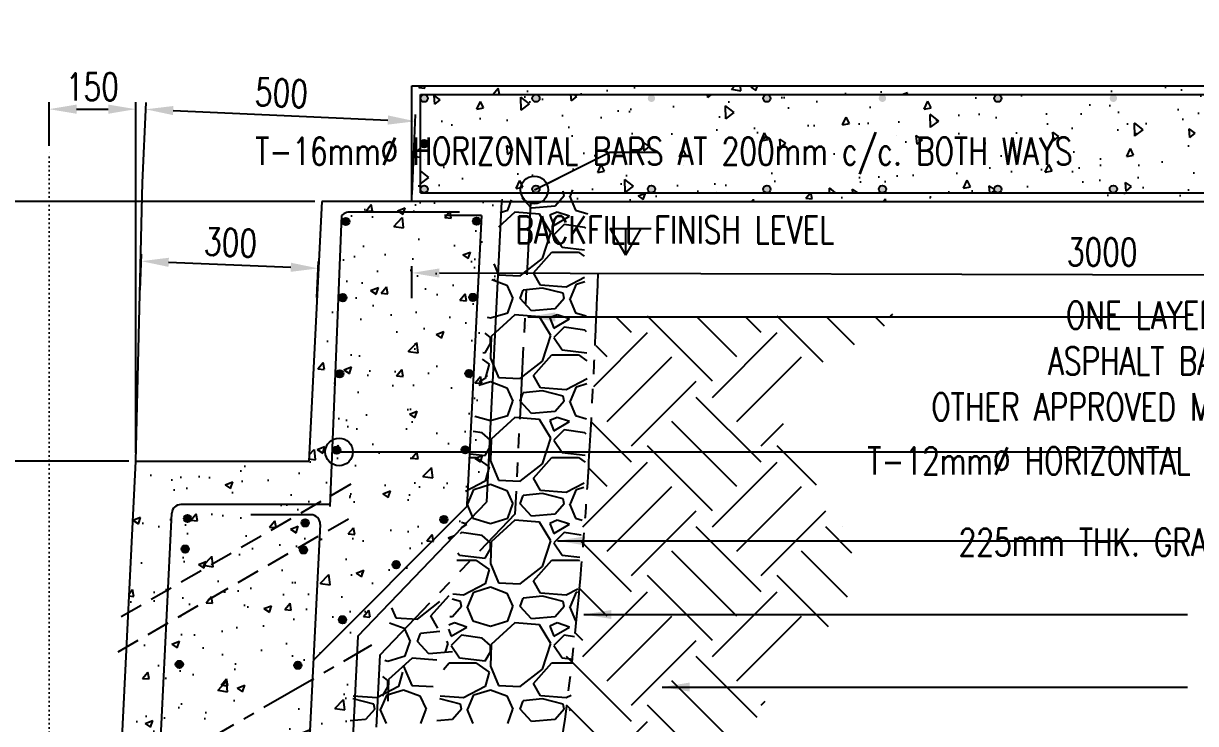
# Model space of a CAD drawing. Header units: millimetres. Extents: x -605628 to 223188, y -4937 to 493520.
# Drawn here: x -540946 to -538916, y 415029 to 416241 of the extents above; entities that cross this region are included whole.
import ezdxf

# ---------------------------------------------------------------- set-up
doc = ezdxf.new("R2010")
doc.units = ezdxf.units.MM
doc.header["$LTSCALE"] = 100
doc.header["$MEASUREMENT"] = 0
doc.header["$PDMODE"] = 3
doc.header["$PDSIZE"] = -0.5
for name, pattern in [('CENTER', [2, 1.25, -0.25, 0.25, -0.25]), ('DASHED', [0.75, 0.5, -0.25]), ('DOT', [0.25, 0, -0.25]), ('HIDDEN', [0.375, 0.25, -0.125]), ('PHANTOM', [2.5, 1.25, -0.25, 0.25, -0.25, 0.25, -0.25])]:
    doc.linetypes.add(name, pattern=pattern)
doc.layers.get('Defpoints').update_dxf_attribs({"color": 1})
for name, color, linetype in [('Grid-line', 8, 'CENTER'), ('S-Dim', 1, 'Continuous'), ('S-Hatch', 8, 'Continuous'), ('S-Text', 2, 'Continuous'), ('ST-FOOTING', 4, 'HIDDEN'), ('ST-HATCH', 8, 'Continuous'), ('STL-OBJT', 4, 'Continuous'), ('VENT-PIPE', 8, 'Continuous')]:
    doc.layers.add(name, color=color, linetype=linetype)
doc.styles.add('SKEL 1_20xp', font='romans.shx', dxfattribs={"width": 0.75, "height": 47.6})
doc.dimstyles.new('SKEL 1_20xp', dxfattribs={"dimtxt": 47.6, "dimasz": 47.6, "dimexe": 12, "dimexo": 12, "dimgap": 15, "dimtad": 1, "dimdec": 0, "dimtxsty": 'SKEL 1_20xp', "dimcen": 4, "dimdle": 1, "dimclrd": 1, "dimclre": 1, "dimclrt": 2, "dimadec": 0, "dimazin": 0, "dimtfac": 1, "dimtdec": 0, "dimtix": 1, "dimtmove": 0, "dimatfit": 3, "dimfxl": 1.25, "dimarcsym": 0})
pattern_1 = [(50, (-126400.82, -8102.04), (136.279435, -11.922906), [14.25, -156.75]), (355, (-126400.82, -8102.04), (-26.362753, 142.916505), [11.4, -125.4]), (100.451444, (-126389.46, -8103.03), (109.91668, 130.993598), [12.110636, -133.217]), (46.1842, (-126400.82, -8064.04), (202.775853, -31.448663), [21.375, -235.125]), (96.635635, (-126383.92, -8066.66), (177.58577, 185.082534), [18.165965, -199.825614]), (351.184164, (-126400.82, -8064.04), (177.58577, 185.082534), [17.1, -188.1]), (21, (-126381.82, -8073.54), (113.41234, -76.49759), [14.25, -156.75]), (326, (-126381.82, -8073.54), (46.229913, 137.77851), [11.4, -125.4]), (71.451445, (-126372.37, -8079.91), (159.642252, 61.28092), [12.110636, -133.217]), (37.5, (-126400.82, -8102.037), (2.3103725, 63.2498322), [0, -123.88, 0, -127.3, 0, -125.875]), (7.5, (-126400.82, -8102.04), (49.983212, 74.938225), [0, -72.58, 0, -121.03, 0, -47.975]), (327.5, (-126443.19, -8102.037), (101.426263, -4.2854256), [0, -47.5, 0, -148.2, 0, -196.65]), (317.5, (-126462.19, -8102.04), (110.805372, 19.019947), [0, -61.75, 0, -98.42, 0, -139.65])]

# ---------------------------------------------------------------- blocks, each defined once
blk = doc.blocks.new('*D117')
at = {"layer": 'Defpoints', "color": 0, "transparency": 16777216}
for p in [(-540267.5, 416071.6), (-540740.4, 415953.5), (-540273.6, 415932.8)]:
    blk.add_point(p, dxfattribs=at)
at = {"layer": 'S-Dim', "color": 1, "lineweight": -2, "transparency": 16777216}
for p, q in [((-540739.9, 415965.5), (-540733.8, 416104.3)), ((-540686.7, 416090.2), (-540315.1, 416073.7)), ((-540273.1, 415944.8), (-540267, 416083.6))]:
    blk.add_line(p, q, dxfattribs=at)
at = {"layer": 'S-Dim', "color": 1, "transparency": 16777216}
for points in [[(-540686.4, 416098.1), (-540687.1, 416082.3), (-540734.3, 416092.3)], [(-540314.7, 416081.7), (-540315.4, 416065.8), (-540267.5, 416071.6)]]:
    blk.add_solid(points, dxfattribs=at)
at = {"layer": 'S-Dim', "color": 5, "transparency": 16777216, "insert": (-540499.2, 416120.7), "char_height": 47.6, "attachment_point": 5, "rotation": 357.4671, "style": 'SKEL 1_20xp'}
blk.add_mtext('500', dxfattribs=at)
blk = doc.blocks.new('*D118')
at = {"layer": 'Defpoints', "color": 0, "transparency": 16777216}
for p in [(-537882.4, 415803.9), (-540273.6, 415753.6), (-537882.5, 415748.4)]:
    blk.add_point(p, dxfattribs=at)
at = {"layer": 'S-Dim', "color": 1, "lineweight": -2, "transparency": 16777216}
for p, q in [((-540273.6, 415765.6), (-540273.5, 415821)), ((-540225.9, 415808.9), (-537930, 415804)), ((-537882.5, 415760.4), (-537882.4, 415815.9))]:
    blk.add_line(p, q, dxfattribs=at)
at = {"layer": 'S-Dim', "color": 1, "transparency": 16777216}
for points in [[(-540225.9, 415816.8), (-540225.9, 415801), (-540273.5, 415809)], [(-537930, 415811.9), (-537930, 415796), (-537882.4, 415803.9)]]:
    blk.add_solid(points, dxfattribs=at)
at = {"layer": 'S-Dim', "color": 5, "transparency": 16777216, "insert": (-539077.9, 415845.2), "char_height": 47.6, "attachment_point": 5, "rotation": 359.8767, "style": 'SKEL 1_20xp'}
blk.add_mtext('3000', dxfattribs=at)
blk = doc.blocks.new('*D119')
at = {"layer": 'Defpoints', "color": 0, "transparency": 16777216}
for p in [(-540429.3, 415932.8), (-542291, 415482.8), (-541701.8, 415482.8)]:
    blk.add_point(p, dxfattribs=at)
at = {"layer": 'S-Dim', "color": 1, "lineweight": -2, "transparency": 16777216}
for p, q in [((-540441.3, 415932.8), (-542303, 415932.8)), ((-542291, 415885.2), (-542291, 415530.4)), ((-541713.8, 415482.8), (-542303, 415482.8))]:
    blk.add_line(p, q, dxfattribs=at)
at = {"layer": 'S-Dim', "color": 1, "transparency": 16777216}
for points in [[(-542299, 415885.2), (-542283.1, 415885.2), (-542291, 415932.8)], [(-542299, 415530.4), (-542283.1, 415530.4), (-542291, 415482.8)]]:
    blk.add_solid(points, dxfattribs=at)
at = {"layer": 'S-Dim', "color": 5, "transparency": 16777216, "insert": (-542329.8, 415707.8), "char_height": 47.6, "attachment_point": 5, "rotation": 90, "style": 'SKEL 1_20xp'}
blk.add_mtext('450', dxfattribs=at)
blk = doc.blocks.new('*D126')
at = {"layer": 'Defpoints', "color": 0, "transparency": 16777216}
for p in [(-540751.8, 416092.6), (-540901.8, 416017), (-540751.8, 415485.3)]:
    blk.add_point(p, dxfattribs=at)
at = {"layer": 'S-Dim', "color": 1, "lineweight": -2, "transparency": 16777216}
for p, q in [((-540901.8, 416029), (-540901.8, 416104.6)), ((-540854.2, 416092.6), (-540799.4, 416092.6)), ((-540751.8, 415497.3), (-540751.8, 416104.6))]:
    blk.add_line(p, q, dxfattribs=at)
at = {"layer": 'S-Dim', "color": 1, "transparency": 16777216}
for points in [[(-540854.2, 416100.5), (-540854.2, 416084.6), (-540901.8, 416092.6)], [(-540799.4, 416100.5), (-540799.4, 416084.6), (-540751.8, 416092.6)]]:
    blk.add_solid(points, dxfattribs=at)
at = {"layer": 'S-Dim', "color": 5, "transparency": 16777216, "insert": (-540826.8, 416131.4), "char_height": 47.6, "attachment_point": 5, "style": 'SKEL 1_20xp'}
blk.add_mtext('150', dxfattribs=at)
blk = doc.blocks.new('*D125')
at = {"layer": 'Defpoints', "color": 0, "transparency": 16777216}
for p in [(-540435.7, 415816.9), (-540744.8, 415766.9), (-540438.2, 415754.4)]:
    blk.add_point(p, dxfattribs=at)
at = {"layer": 'S-Dim', "color": 1, "lineweight": -2, "transparency": 16777216}
for p, q in [((-540744.3, 415778.9), (-540741.7, 415841.3)), ((-540694.7, 415827.4), (-540483.3, 415818.8)), ((-540437.8, 415766.4), (-540435.2, 415828.9))]:
    blk.add_line(p, q, dxfattribs=at)
at = {"layer": 'S-Dim', "color": 1, "transparency": 16777216}
for points in [[(-540694.3, 415835.3), (-540695, 415819.5), (-540742.2, 415829.4)], [(-540482.9, 415826.7), (-540483.6, 415810.9), (-540435.7, 415816.9)]]:
    blk.add_solid(points, dxfattribs=at)
at = {"layer": 'S-Dim', "color": 5, "transparency": 16777216, "insert": (-540587.4, 415861.9), "char_height": 47.6, "attachment_point": 5, "rotation": 357.6705, "style": 'SKEL 1_20xp'}
blk.add_mtext('300', dxfattribs=at)

msp = doc.modelspace()

# ---------------------------------------------------------------- hatches: boundary and pattern name
at = {"linetype": 'ByBlock'}
h = msp.add_hatch(dxfattribs=at)
h.set_pattern_fill('AR-CONC', color=8, scale=18)
h.set_pattern_definition([(50, (-200203.11, 2868.47), (129.106833, -11.295384), [13.5, -148.5]), (355, (-200203.11, 2868.47), (-24.97524, 135.394584), [10.8, -118.8]), (100.451444, (-200192.35, 2867.53), (104.131592, 124.099198), [11.473235, -126.20558]), (46.1842, (-200203.11, 2904.47), (192.10344, -29.79347), [20.25, -222.75]), (96.635635, (-200187.1, 2901.99), (168.23915, 175.34135), [17.20986, -189.30848]), (351.184164, (-200203.11, 2904.47), (168.23915, 175.34135), [16.2, -178.2]), (21, (-200185.11, 2895.47), (107.44327, -72.4714), [13.5, -148.5]), (326, (-200185.11, 2895.47), (43.79676, 130.527008), [10.8, -118.8]), (71.451445, (-200176.16, 2889.43), (151.240028, 58.055608), [11.473234, -126.20558]), (37.5, (-200203.11, 2868.47), (2.188774, 59.9208937), [0, -117.36, 0, -120.6, 0, -119.25]), (7.5, (-200203.11, 2868.47), (47.352517, 70.994108), [0, -68.76, 0, -114.66, 0, -45.45]), (327.5, (-200243.25, 2868.47), (96.0880385, -4.059877), [0, -45, 0, -140.4, 0, -186.3]), (317.5, (-200261.25, 2868.47), (104.97351, 18.018897), [0, -58.5, 0, -93.24, 0, -132.3])])
h.paths.add_polyline_path([(-537882.5, 416132.8), (-540273.6, 416132.8), (-540273.6, 415932.8), (-540118, 415932.8), (-537882.5, 415932.8)])
h.paths.add_polyline_path([(-540258.6, 416117.8), (-540258.6, 415947.8), (-537897.5, 415947.8), (-537897.5, 416117.8)], flags=16)
h.paths.add_polyline_path([(-539849.1, 415968.2), (-538201.8, 415968.2), (-538201.8, 416064.5), (-539849.1, 416064.5)], flags=8)
h = msp.add_hatch()
h.set_pattern_fill('AR-CONC', color=8, scale=20, angle=45)
h.set_pattern_definition([(95, (0, -16.23), (110.3104, 92.561416), [15, -165]), (40, (0, -16.23), (-125.998433, 86.75363), [12, -132]), (145.451444, (9.19, -8.52), (-15.688033, 179.315044), [12.748038, -140.228422]), (91.1842, (-28.28, 12.05), (174.338678, 127.522755), [22.5, -247.5]), (141.635635, (-13.76, 22.68), (-5.580014, 269.942334), [19.12207, -210.34275]), (36.184164, (-28.28, 12.05), (-5.580014, 269.94233), [18, -198]), (66, (-7.07, 19.12), (141.354314, 27.476495), [15, -165]), (11, (-7.07, 19.12), (-68.14172, 136.961687), [12, -132]), (116.451445, (4.71, 21.41), (73.212595, 164.43818), [12.748038, -140.228422]), (82.5, (0, -16.23), (-45.358637, 48.7979635), [0, -130.4, 0, -134, 0, -132.5]), (52.5, (0, -16.23), (-18.5745884, 92.98189), [0, -76.4, 0, -127.4, 0, -50.5]), (12.5, (-31.537, -47.77), (78.6836335, 72.3041524), [0, -50, 0, -156, 0, -207]), (2.5, (-45.68, -61.91), (68.317997, 96.631961), [0, -65, 0, -103.6, 0, -147])])
h.paths.add_polyline_path([(-540058.6, 416117.8, -0.414214), (-540052.2, 416111.4, -1), (-540065, 416111.4, -0.414214), (-540058.6, 416117.8), (-540252.2, 416117.8, -0.414214), (-540245.8, 416111.4, -1), (-540258.6, 416111.4), (-540258.6, 416032.8, -1), (-540245.8, 416032.8, -1), (-540258.6, 416032.8), (-540258.6, 415954.2, -1), (-540245.8, 415954.2, -0.414214), (-540252.2, 415947.8), (-540058.6, 415947.8, -0.414214), (-540065, 415954.2, -1), (-540052.2, 415954.2, -0.414214), (-540058.6, 415947.8), (-539858.6, 415947.8, -0.414214), (-539865, 415954.2, -1), (-539852.2, 415954.2, -0.414214), (-539858.6, 415947.8), (-539658.6, 415947.8, -0.414214), (-539665, 415954.2, -1), (-539652.2, 415954.2, -0.414214), (-539658.6, 415947.8), (-539458.6, 415947.8, -0.414214), (-539465, 415954.2, -1), (-539452.2, 415954.2, -0.414214), (-539458.6, 415947.8), (-539258.6, 415947.8, -0.414214), (-539265, 415954.2, -1), (-539252.2, 415954.2, -0.414214), (-539258.6, 415947.8), (-539058.6, 415947.8, -0.414214), (-539065, 415954.2, -1), (-539052.2, 415954.2, -0.414214), (-539058.6, 415947.8), (-538858.6, 415947.8, -0.414214), (-538865, 415954.2, -1), (-538852.2, 415954.2, -0.414214), (-538858.6, 415947.8), (-538658.6, 415947.8, -0.414214), (-538665, 415954.2, -1), (-538652.2, 415954.2, -0.414214), (-538658.6, 415947.8), (-538458.6, 415947.8, -0.414214), (-538465, 415954.2, -1), (-538452.2, 415954.2, -0.414214), (-538458.6, 415947.8), (-538258.6, 415947.8, -0.414214), (-538265, 415954.2, -1), (-538252.2, 415954.2, -0.414214), (-538258.6, 415947.8), (-538058.6, 415947.8, -0.414214), (-538065, 415954.2, -1), (-538052.2, 415954.2, -0.414214), (-538058.6, 415947.8), (-537903.9, 415947.8, -0.414214), (-537910.3, 415954.2, -1), (-537897.5, 415954.2), (-537897.5, 416032.8, -1), (-537910.3, 416032.8, -1), (-537897.5, 416032.8), (-537897.5, 416111.4, -1), (-537910.3, 416111.4, -0.414214), (-537903.9, 416117.8), (-538458.6, 416117.8, -0.414214), (-538452.2, 416111.4, -1), (-538465, 416111.4, -0.414214), (-538458.6, 416117.8), (-538858.6, 416117.8, -0.414214), (-538852.2, 416111.4, -1), (-538865, 416111.4, -0.414214), (-538858.6, 416117.8), (-539258.6, 416117.8, -0.414214), (-539252.2, 416111.4, -1), (-539265, 416111.4, -0.414214), (-539258.6, 416117.8), (-539658.6, 416117.8, -0.414214), (-539652.2, 416111.4, -1), (-539665, 416111.4, -0.414214), (-539658.6, 416117.8)])
h.paths.add_polyline_path([(-539849.1, 415968.2), (-538201.8, 415968.2), (-538201.8, 416064.5), (-539849.1, 416064.5)], flags=24)
h = msp.add_hatch(color=8, dxfattribs=at)
h.dxf.hatch_style = 1
h.paths.add_polyline_path([(-540245.8, 416111.4, 1), (-540258.6, 416111.4, 1)])
h.paths.add_polyline_path([(-540245.8, 415954.2, 1), (-540258.6, 415954.2, 1)])
h = msp.add_hatch(color=8, dxfattribs=at)
h.dxf.hatch_style = 1
h.paths.add_polyline_path([(-540052.2, 416111.4, 1), (-540065, 416111.4, 1)])
h.paths.add_polyline_path([(-540052.2, 415954.2, 1), (-540065, 415954.2, 1)])
h = msp.add_hatch(color=8, dxfattribs=at)
h.dxf.hatch_style = 1
h.paths.add_polyline_path([(-539852.2, 416111.4, 1), (-539865, 416111.4, 1)])
h.paths.add_polyline_path([(-539852.2, 415954.2, 1), (-539865, 415954.2, 1)])
h = msp.add_hatch(color=8, dxfattribs=at)
h.dxf.hatch_style = 1
h.paths.add_polyline_path([(-539652.2, 416111.4, 1), (-539665, 416111.4, 1)])
h.paths.add_polyline_path([(-539652.2, 415954.2, 1), (-539665, 415954.2, 1)])
h = msp.add_hatch(color=8, dxfattribs=at)
h.dxf.hatch_style = 1
h.paths.add_polyline_path([(-539652.2, 416111.4, 1), (-539665, 416111.4, 1)])
h.paths.add_polyline_path([(-539652.2, 415954.2, 1), (-539665, 415954.2, 1)])
h = msp.add_hatch(color=8, dxfattribs=at)
h.dxf.hatch_style = 1
h.paths.add_polyline_path([(-539452.2, 416111.4, 1), (-539465, 416111.4, 1)])
h.paths.add_polyline_path([(-539452.2, 415954.2, 1), (-539465, 415954.2, 1)])
h = msp.add_hatch(color=8, dxfattribs=at)
h.dxf.hatch_style = 1
h.paths.add_polyline_path([(-539252.2, 416111.4, 1), (-539265, 416111.4, 1)])
h.paths.add_polyline_path([(-539252.2, 415954.2, 1), (-539265, 415954.2, 1)])
h = msp.add_hatch(color=8, dxfattribs=at)
h.dxf.hatch_style = 1
h.paths.add_polyline_path([(-539252.2, 416111.4, 1), (-539265, 416111.4, 1)])
h.paths.add_polyline_path([(-539252.2, 415954.2, 1), (-539265, 415954.2, 1)])
h = msp.add_hatch(color=8, dxfattribs=at)
h.dxf.hatch_style = 1
h.paths.add_polyline_path([(-539052.2, 416111.4, 1), (-539065, 416111.4, 1)])
h.paths.add_polyline_path([(-539052.2, 415954.2, 1), (-539065, 415954.2, 1)])
h = msp.add_hatch(color=8, dxfattribs=at)
h.dxf.hatch_style = 1
h.paths.add_polyline_path([(-540245.8, 416032.8, 1), (-540258.6, 416032.8, 1)])
h = msp.add_hatch()
h.set_pattern_fill('AR-CONC', color=8, scale=19)
h.set_pattern_definition(pattern_1)
h.paths.add_polyline_path([(-540167.8, 415898.7, -1.025296), (-540155, 415898.4), (-540153.1, 415908.3), (-540178.3, 415404.4), (-540444.1, 415138.6), (-540444.3, 415135.2), (-540367, 415179.8), (-540144, 415412.3), (-540118, 415932.8), (-540429.3, 415932.8), (-540451.8, 415482.8), (-540751.9, 415482.8), (-540780.4, 414912.2), (-540711.7, 414951.9), (-540689.5, 415392.1, -0.409103), (-540673.5, 415407.8), (-540415.1, 415407.8), (-540395.2, 415908.5, -0.227758), (-540376.7, 415914.2), (-540383.3, 415914.2, 0.150586), (-540395.2, 415908.5), (-540394.3, 415898.5, -0.980338), (-540381.5, 415898.2, -1.020056), (-540394.3, 415898.5), (-540399.5, 415766.5, -0.978997), (-540386.7, 415766.2, -1.020056), (-540399.5, 415766.5), (-540404.8, 415634.5, -0.978509), (-540392, 415634.2, -1.020056), (-540404.8, 415634.4), (-540410, 415502.5, -0.977461), (-540397.2, 415502.2, -1.020056), (-540410, 415502.4), (-540415.3, 415404.4), (-540415.1, 415407.8), (-540673.5, 415407.8, 0.409103), (-540689.5, 415392.1), (-540710.2, 414981.6), (-540444.3, 415135.2), (-540444.1, 415138.6), (-540178.3, 415404.4), (-540174.8, 415502.5, -0.975328), (-540187.6, 415502.8, -1.025296), (-540174.8, 415502.5), (-540168.2, 415634.4, -0.973704), (-540181, 415634.8, -1.025296), (-540168.2, 415634.5), (-540161.6, 415766.4, -0.972922), (-540174.4, 415766.7, -1.025296), (-540161.6, 415766.4), (-540155, 415898.3, -0.970691)])
h.paths.add_polyline_path([(-540211.6, 415381.9, -1), (-540224.4, 415381.9, -1)], flags=16)
h.paths.add_polyline_path([(-540451.9, 415376.1, -1), (-540464.7, 415376.1, -1)], flags=16)
h.paths.add_polyline_path([(-540454.7, 415329.3, -1), (-540467.5, 415329.3, -1)], flags=16)
h.paths.add_polyline_path([(-540294.3, 415303.9, -1), (-540307.1, 415303.9, -1)], flags=16)
h.paths.add_polyline_path([(-540655.7, 415383.7, -1), (-540668.5, 415383.7, -1)], flags=16)
h.paths.add_polyline_path([(-540659.7, 415330.9, -1), (-540672.5, 415330.9, -1)], flags=16)
h.paths.add_polyline_path([(-540387.1, 415208.5, -1), (-540399.9, 415208.5, -1)], flags=16)
h.paths.add_polyline_path([(-540464.7, 415129.6, -1), (-540477.5, 415129.6, -1)], flags=16)
h.paths.add_polyline_path([(-540669.8, 415131.2, -1), (-540682.6, 415131.2, -1)], flags=16)
h = msp.add_hatch()
h.set_pattern_fill('AR-CONC', color=8, scale=19)
h.set_pattern_definition(pattern_1)
h.paths.add_polyline_path([(-540447.3, 415075.7), (-540686.1, 414937.8, -0.407462), (-540679.9, 414931.4, -1.287755), (-540691.9, 414934.5), (-540713.2, 414922.2), (-540741.4, 414362.6), (-540603.9, 414362.6), (-540603.9, 414438.2), (-540479.1, 414438.2)])
h.paths.add_polyline_path([(-540702.7, 414731.7, -1), (-540689.9, 414731.7, -1)], flags=16)
h.paths.add_polyline_path([(-540484.7, 414730.1, -1), (-540497.5, 414730.1, -1)], flags=16)
h.paths.add_polyline_path([(-540700, 414531.9, -1), (-540712.8, 414531.9, -1)], flags=16)
h.paths.add_polyline_path([(-540494.7, 414530.3, -1), (-540507.5, 414530.3, -1)], flags=16)
h.paths.add_polyline_path([(-540487.5, 414929.8, -1), (-540474.7, 414929.8, -1)], flags=16)
h.paths.add_polyline_path([(-540369.9, 415120.3), (-540447.3, 415075.7), (-540479.1, 414438.2), (-540404, 414438.2)])
at = {"layer": 'S-Text'}
h = msp.add_hatch(dxfattribs=at)
h.set_pattern_fill('ANSI32', color=5, scale=635, angle=45, style=0)
h.set_pattern_definition([(90, (-207991.4, -37694.36), (-238.125, 4e-14), []), (90, (-207912.03, -37614.98), (-238.125, 4e-14), [])])
h.paths.add_polyline_path([(-539930.1, 415886.2), (-539903.2, 415886.2), (-539903.2, 415839.6)])
at = {"layer": 'STL-OBJT'}
h = msp.add_hatch(color=3, dxfattribs=at)
h.dxf.hatch_style = 1
h.paths.add_polyline_path([(-540381.5, 415897.6, -1), (-540394.3, 415898.8, -1)])
h = msp.add_hatch(color=3, dxfattribs=at)
h.dxf.hatch_style = 1
h.paths.add_polyline_path([(-540167.8, 415898.7, 1), (-540155, 415898.7, 1)])
h = msp.add_hatch(color=3, dxfattribs=at)
h.dxf.hatch_style = 1
h.paths.add_polyline_path([(-540386.8, 415765.6, -1), (-540399.5, 415766.8, -1)])
h = msp.add_hatch(color=3, dxfattribs=at)
h.dxf.hatch_style = 1
h.paths.add_polyline_path([(-540174.4, 415766.7, 1), (-540161.6, 415766.7, 1)])
h = msp.add_hatch(color=3, dxfattribs=at)
h.dxf.hatch_style = 1
h.paths.add_polyline_path([(-540392, 415633.6, -1), (-540404.8, 415634.8, -1)])
h = msp.add_hatch(color=3, dxfattribs=at)
h.dxf.hatch_style = 1
h.paths.add_polyline_path([(-540181, 415634.8, 1), (-540168.2, 415634.8, 1)])
h = msp.add_hatch(color=3, dxfattribs=at)
h.dxf.hatch_style = 1
h.paths.add_polyline_path([(-540397.3, 415501.6, -1), (-540410, 415502.7, -1)])
h = msp.add_hatch(color=3, dxfattribs=at)
h.dxf.hatch_style = 1
h.paths.add_polyline_path([(-540187.6, 415502.8, 1), (-540174.8, 415502.8, 1)])
h = msp.add_hatch(color=3, dxfattribs=at)
h.dxf.hatch_style = 1
h.paths.add_polyline_path([(-540668.5, 415383.5, 1), (-540655.7, 415383.9, 1)])
h = msp.add_hatch(color=3, dxfattribs=at)
h.dxf.hatch_style = 1
h.paths.add_polyline_path([(-540464.7, 415376.1, 1), (-540451.9, 415376.1, 1)])
h = msp.add_hatch(color=3, dxfattribs=at)
h.dxf.hatch_style = 1
h.paths.add_polyline_path([(-540211.7, 415381.4, -1), (-540224.4, 415382.5, -1)])
h = msp.add_hatch(color=3, dxfattribs=at)
h.dxf.hatch_style = 1
h.paths.add_polyline_path([(-540672.5, 415330.7, 1), (-540659.7, 415331.1, 1)])
h = msp.add_hatch(color=3, dxfattribs=at)
h.dxf.hatch_style = 1
h.paths.add_polyline_path([(-540467.5, 415329.3, 1), (-540454.7, 415329.3, 1)])
h = msp.add_hatch(color=3, dxfattribs=at)
h.dxf.hatch_style = 1
h.paths.add_polyline_path([(-540294.4, 415303.4, -1), (-540307.1, 415304.5, -1)])
h = msp.add_hatch(color=3, dxfattribs=at)
h.dxf.hatch_style = 1
h.paths.add_polyline_path([(-540387.1, 415207.9, -1), (-540399.9, 415209.1, -1)])
h = msp.add_hatch(color=3, dxfattribs=at)
h.dxf.hatch_style = 1
h.paths.add_polyline_path([(-540682.6, 415131, 1), (-540669.8, 415131.4, 1)])
h = msp.add_hatch(color=3, dxfattribs=at)
h.dxf.hatch_style = 1
h.paths.add_polyline_path([(-540477.5, 415129.6, 1), (-540464.7, 415129.6, 1)])

# ---------------------------------------------------------------- linework, layer by layer
at = {"color": 5, "linetype": 'PHANTOM'}
msp.add_line((-540328.8, 415147.4), (-540462, 412482.8), dxfattribs=at)
at = {"color": 4, "linetype": 'PHANTOM'}
msp.add_open_spline([(-539951.3, 415808.3), (-539961.8, 415559.7), (-539981.8, 415192.2), (-540063.1, 414649.6), (-540222, 414173.4), (-540020.2, 413785.9), (-540176.4, 413442.5), (-540385, 413344.3), (-540460.5, 413308.8)], degree=3, knots=[200.448226, 200.448226, 200.448226, 200.448226, 719.987457, 1298.552421, 1874.809812, 2113.065068, 2552.729702, 2801.920053, 2801.920053, 2801.920053, 2801.920053], dxfattribs=at)
at = {"layer": 'Grid-line', "ltscale": 0.8}
msp.add_line((-540806.9, 414896.9), (-540342.8, 415164.9), dxfattribs=at)
at = {"layer": 'S-Dim', "color": 5}
msp.add_line((-540751.8, 415482.8), (-540739.8, 415965.5), dxfattribs=at)
at = {"layer": 'S-Dim', "color": 1}
for p, q in [((-540763.9, 415482.8), (-542303, 415482.8)), ((-540763.8, 415482.8), (-542128, 415482.8))]:
    msp.add_line(p, q, dxfattribs=at)
at = {"layer": 'S-Hatch'}
for p, q in [((-540009.6, 415942.6), (-540011.2, 415950.4)), ((-539999, 415942.6), (-539994.5, 415953.1)), ((-540107.4, 415917.7), (-540101, 415935.6)), ((-540066.5, 415921.3), (-540082.5, 415938.7)), ((-540009.6, 415942.6), (-540025.6, 415924.8)), ((-540000.7, 415942.6), (-539990.1, 415917.7)), ((-540095, 415914.2), (-540123.6, 415888.1)), ((-540120.3, 415913.9), (-540107.4, 415917.7)), ((-540052.3, 415910.6), (-540095, 415914.2)), ((-540025.6, 415924.8), (-540066.5, 415921.3)), ((-540032.7, 415878.6), (-540052.3, 415910.6)), ((-540022.1, 415914.2), (-540034.5, 415908.8)), ((-540034.5, 415908.8), (-540027.4, 415891.1)), ((-540027.4, 415891.1), (-540000.7, 415907.1)), ((-540000.7, 415907.1), (-540022.1, 415914.2)), ((-539990.1, 415917.7), (-539968.8, 415911.5)), ((-540009.6, 415892.8), (-540027.4, 415875.1)), ((-539974.1, 415887.5), (-540009.6, 415892.8)), ((-539972.4, 415886.1), (-539974.1, 415887.5)), ((-540047, 415834.2), (-540032.7, 415878.6)), ((-540027.4, 415875.1), (-540013.2, 415853.7)), ((-540084.5, 415851.4), (-540084.5, 415851.4)), ((-540013.2, 415853.7), (-539974.8, 415849.1)), ((-540086.1, 415803.9), (-540047, 415834.2)), ((-540063, 415809.3), (-540031, 415844.8)), ((-540031, 415844.8), (-539984.7, 415844.8)), ((-539984.7, 415844.8), (-539975, 415838.1)), ((-540131.4, 415824.8), (-540123.4, 415805.7)), ((-540123.4, 415805.7), (-540086.1, 415803.9)), ((-540050.5, 415787.9), (-540063, 415809.3)), ((-540134.8, 415797.5), (-540109.2, 415787.9)), ((-540109.2, 415787.9), (-540098.5, 415764.8)), ((-540006.1, 415784.4), (-540050.5, 415787.9)), ((-539974.5, 415800.9), (-540006.1, 415784.4)), ((-539999, 415764.8), (-539988.3, 415789.7)), ((-539988.3, 415789.7), (-539974.2, 415794.1)), ((-540107.4, 415739.9), (-540098.5, 415764.8)), ((-540086.1, 415764.8), (-540080.7, 415779)), ((-540066.5, 415743.5), (-540086.1, 415764.8)), ((-540047, 415782.6), (-540080.7, 415779)), ((-540011.4, 415773.7), (-540047, 415782.6)), ((-540009.6, 415764.8), (-540025.6, 415747)), ((-540009.6, 415764.8), (-540011.4, 415773.7)), ((-540000.7, 415764.8), (-539990.1, 415739.9)), ((-540025.6, 415747), (-540066.5, 415743.5)), ((-540142.9, 415732.6), (-540137.6, 415731)), ((-540137.6, 415731), (-540107.4, 415739.9)), ((-540095, 415736.4), (-540135.9, 415699)), ((-540052.3, 415732.8), (-540095, 415736.4)), ((-540032.7, 415700.8), (-540052.3, 415732.8)), ((-540022.1, 415736.4), (-540034.5, 415731)), ((-540034.5, 415731), (-540027.4, 415713.3)), ((-540027.4, 415713.3), (-540000.7, 415729.3)), ((-540000.7, 415729.3), (-540022.1, 415736.4)), ((-539990.1, 415739.9), (-539971.8, 415734.6)), ((-539893.3, 415705.9), (-539920.2, 415732.8)), ((-539753, 415621.7), (-539865.2, 415734)), ((-539710.9, 415663.8), (-539779.9, 415732.8)), ((-539668.8, 415705.9), (-539695.7, 415732.8)), ((-539561.3, 415654.5), (-539640.7, 415734)), ((-539507.1, 415684.6), (-539555.4, 415732.8)), ((-539454.9, 415716.6), (-539471.2, 415732.8)), ((-539444.3, 415734), (-539440.7, 415737.6)), ((-540137.6, 415697.3), (-540146.4, 415704.9)), ((-540073, 415717.2), (-540073, 415717.2)), ((-540009.6, 415715), (-540027.4, 415697.3)), ((-539974.1, 415709.7), (-540009.6, 415715)), ((-539971, 415707), (-539974.1, 415709.7)), ((-539958.5, 415612.6), (-539865.2, 415705.9)), ((-539753, 415593.6), (-539640.7, 415705.9)), ((-540146.5, 415670.6), (-540137.6, 415686.6)), ((-540135.9, 415699), (-540137.6, 415661.7)), ((-540137.6, 415686.6), (-540137.6, 415697.3)), ((-540047, 415656.4), (-540032.7, 415700.8)), ((-540027.4, 415697.3), (-540013.2, 415675.9)), ((-540150.6, 415671.1), (-540146.5, 415670.6)), ((-540063, 415631.5), (-540031, 415667)), ((-540031, 415667), (-539984.7, 415667)), ((-540013.2, 415675.9), (-539970.3, 415670.8)), ((-539984.7, 415667), (-539970.2, 415657)), ((-539935.4, 415663.8), (-539954.3, 415682.7)), ((-539935.4, 415551.6), (-539823.1, 415663.8)), ((-539710.9, 415551.6), (-539598.6, 415663.8)), ((-540152, 415659.7), (-540139.4, 415651)), ((-540139.4, 415651), (-540146.5, 415626.1)), ((-540137.6, 415661.7), (-540123.4, 415627.9)), ((-540086.1, 415626.1), (-540047, 415656.4)), ((-540146.5, 415626.1), (-540156.8, 415620.7)), ((-540123.4, 415627.9), (-540086.1, 415626.1)), ((-540050.5, 415610.1), (-540063, 415631.5)), ((-539970.1, 415625.4), (-540006.1, 415606.6)), ((-540157.6, 415614.6), (-540137.6, 415620.8)), ((-540137.6, 415620.8), (-540109.2, 415610.1)), ((-540109.2, 415610.1), (-540098.5, 415587)), ((-540047, 415604.8), (-540080.7, 415601.2)), ((-540006.1, 415606.6), (-540050.5, 415610.1)), ((-540011.4, 415595.9), (-540047, 415604.8)), ((-539999, 415587), (-539988.3, 415611.9)), ((-539988.3, 415611.9), (-539970.2, 415617.6)), ((-539893.3, 415509.5), (-539781, 415621.7)), ((-540107.4, 415562.1), (-540098.5, 415587)), ((-540086.1, 415587), (-540080.7, 415601.2)), ((-540066.5, 415565.7), (-540086.1, 415587)), ((-540009.6, 415587), (-540025.6, 415569.2)), ((-540009.6, 415587), (-540011.4, 415595.9)), ((-540000.7, 415587), (-539990.1, 415562.1)), ((-539668.8, 415481.4), (-539781, 415593.6)), ((-540164.3, 415561.1), (-540137.6, 415553.2)), ((-540137.6, 415553.2), (-540107.4, 415562.1)), ((-540025.6, 415569.2), (-540066.5, 415565.7)), ((-539990.1, 415562.1), (-539971.1, 415556.5)), ((-540095, 415558.6), (-540135.9, 415521.2)), ((-540052.3, 415555), (-540095, 415558.6)), ((-540032.7, 415523), (-540052.3, 415555)), ((-540022.1, 415558.6), (-540034.5, 415553.2)), ((-540034.5, 415553.2), (-540027.4, 415535.5)), ((-540027.4, 415535.5), (-540000.7, 415551.5)), ((-540000.7, 415551.5), (-540022.1, 415558.6)), ((-539893.3, 415481.4), (-539962.4, 415550.5)), ((-539710.9, 415439.3), (-539823.1, 415551.6)), ((-539668.8, 415509.5), (-539630.1, 415548.2)), ((-540151.9, 415531.9), (-540167.6, 415534.3)), ((-540137.6, 415519.5), (-540151.9, 415531.9)), ((-540135.9, 415521.2), (-540137.6, 415483.9)), ((-540047, 415478.6), (-540032.7, 415523)), ((-540009.6, 415537.2), (-540027.4, 415519.5)), ((-539974.1, 415531.9), (-540009.6, 415537.2)), ((-539971.8, 415529.9), (-539974.1, 415531.9)), ((-540146.5, 415492.8), (-540137.6, 415508.8)), ((-540137.6, 415508.8), (-540137.6, 415519.5)), ((-540027.4, 415519.5), (-540013.2, 415498.1)), ((-539753, 415397.2), (-539865.2, 415509.5)), ((-539572.5, 415441.3), (-539640.7, 415509.5)), ((-540173.2, 415489.2), (-540162.5, 415489.2)), ((-540172.4, 415495.9), (-540146.5, 415492.8)), ((-540162.5, 415489.2), (-540139.4, 415473.2)), ((-540137.6, 415483.9), (-540123.4, 415450.1)), ((-540063, 415453.7), (-540031, 415489.2)), ((-540031, 415489.2), (-539984.7, 415489.2)), ((-540013.2, 415498.1), (-539973.1, 415493.3)), ((-539984.7, 415489.2), (-539973.6, 415481.5)), ((-539977.5, 415369.1), (-539865.2, 415481.4)), ((-539753, 415369.1), (-539640.7, 415481.4)), ((-540139.4, 415473.2), (-540146.5, 415448.3)), ((-540086.1, 415448.3), (-540047, 415478.6)), ((-539935.4, 415439.3), (-539967.5, 415471.4)), ((-540146.5, 415448.3), (-540180.5, 415430.5)), ((-540166.1, 415434.1), (-540137.6, 415443)), ((-540137.6, 415443), (-540109.2, 415432.3)), ((-540123.4, 415450.1), (-540086.1, 415448.3)), ((-540050.5, 415432.3), (-540063, 415453.7)), ((-539975.3, 415444.9), (-540006.1, 415428.8)), ((-539935.4, 415327), (-539823.1, 415439.3)), ((-539710.9, 415327), (-539598.6, 415439.3)), ((-540176.8, 415409.2), (-540166.1, 415434.1)), ((-540109.2, 415432.3), (-540098.5, 415409.2)), ((-540086.1, 415409.2), (-540080.7, 415423.4)), ((-540047, 415427), (-540080.7, 415423.4)), ((-540006.1, 415428.8), (-540050.5, 415432.3)), ((-540011.4, 415418.1), (-540047, 415427)), ((-539999, 415409.2), (-539988.3, 415434.1)), ((-539988.3, 415434.1), (-539975.6, 415438.1)), ((-540178.5, 415409.2), (-540167.9, 415384.3)), ((-540107.4, 415384.3), (-540098.5, 415409.2)), ((-540066.5, 415387.9), (-540086.1, 415409.2)), ((-540009.6, 415409.2), (-540025.6, 415391.4)), ((-540009.6, 415409.2), (-540011.4, 415418.1)), ((-540000.7, 415409.2), (-539990.1, 415384.3)), ((-540167.9, 415384.3), (-540137.6, 415375.4)), ((-540137.6, 415375.4), (-540107.4, 415384.3)), ((-540095, 415380.8), (-540135.9, 415343.4)), ((-540052.3, 415377.2), (-540095, 415380.8)), ((-540025.6, 415391.4), (-540066.5, 415387.9)), ((-540022.1, 415380.8), (-540034.5, 415375.4)), ((-540000.7, 415373.7), (-540022.1, 415380.8)), ((-539990.1, 415384.3), (-539978.7, 415381)), ((-539893.3, 415285), (-539781, 415397.2)), ((-539668.8, 415285), (-539556.5, 415397.2)), ((-540187.4, 415359.4), (-540189.7, 415357.2)), ((-540188.4, 415367.8), (-540178.5, 415373.7)), ((-540151.9, 415354.1), (-540187.4, 415359.4)), ((-540178.5, 415373.7), (-540187.3, 415376.6)), ((-540032.7, 415345.2), (-540052.3, 415377.2)), ((-540034.5, 415375.4), (-540027.4, 415357.7)), ((-540027.4, 415357.7), (-540000.7, 415373.7)), ((-540009.6, 415359.4), (-540027.4, 415341.7)), ((-539980.3, 415355), (-540009.6, 415359.4)), ((-539668.8, 415256.9), (-539781, 415369.1)), ((-539511.3, 415323.9), (-539556.5, 415369.1)), ((-539528.5, 415369.1), (-539528.1, 415369.6)), ((-540137.6, 415341.7), (-540151.9, 415354.1)), ((-540135.9, 415343.4), (-540137.6, 415306.1)), ((-540137.6, 415331), (-540137.6, 415341.7)), ((-540047, 415300.8), (-540032.7, 415345.2)), ((-540027.4, 415341.7), (-540013.2, 415320.3)), ((-539893.3, 415256.9), (-539981.5, 415345.1)), ((-540193.7, 415324.5), (-540191, 415320.3)), ((-540191, 415320.3), (-540146.5, 415315)), ((-540146.5, 415315), (-540137.6, 415331)), ((-540013.2, 415320.3), (-539982.7, 415316.7)), ((-539710.9, 415214.8), (-539823.1, 415327)), ((-539519.2, 415247.6), (-539598.6, 415327)), ((-540195.4, 415311.4), (-540162.5, 415311.4)), ((-540162.5, 415311.4), (-540139.4, 415295.4)), ((-540137.6, 415306.1), (-540123.4, 415272.3)), ((-540086.1, 415270.5), (-540047, 415300.8)), ((-540063, 415275.9), (-540031, 415311.4)), ((-540031, 415311.4), (-539984.7, 415311.4)), ((-539984.7, 415311.4), (-539983.1, 415310.3)), ((-540139.4, 415295.4), (-540146.5, 415270.5)), ((-539753, 415172.7), (-539865.2, 415285)), ((-539552.1, 415196.3), (-539640.7, 415285)), ((-540146.5, 415270.5), (-540183.9, 415251)), ((-540166.1, 415256.3), (-540137.6, 415265.2)), ((-540137.6, 415265.2), (-540109.2, 415254.5)), ((-540123.4, 415272.3), (-540086.1, 415270.5)), ((-540050.5, 415254.5), (-540063, 415275.9)), ((-539986.3, 415261.3), (-540006.1, 415251)), ((-539988.3, 415256.3), (-539986.6, 415256.8)), ((-539935.4, 415214.8), (-539983.6, 415263)), ((-539977.5, 415144.6), (-539865.2, 415256.9)), ((-539753, 415144.6), (-539640.7, 415256.9)), ((-540263.9, 415209.7), (-540224.8, 415239.9)), ((-540240.8, 415215), (-540208.8, 415250.6)), ((-540189.2, 415240.3), (-540203.8, 415243.9)), ((-540183.9, 415251), (-540202.7, 415252.5)), ((-540187.4, 415231.4), (-540189.2, 415240.3)), ((-540176.8, 415231.4), (-540166.1, 415256.3)), ((-540109.2, 415254.5), (-540098.5, 415231.4)), ((-540086.1, 415231.4), (-540080.7, 415245.6)), ((-540047, 415249.2), (-540080.7, 415245.6)), ((-540006.1, 415251), (-540050.5, 415254.5)), ((-540011.4, 415240.3), (-540047, 415249.2)), ((-540009.6, 415231.4), (-540011.4, 415240.3)), ((-539999, 415231.4), (-539988.3, 415256.3)), ((-540308.7, 415229.3), (-540301.2, 415211.5)), ((-540187.4, 415231.4), (-540203.4, 415213.6)), ((-540178.5, 415231.4), (-540167.9, 415206.5)), ((-540107.4, 415206.5), (-540098.5, 415231.4)), ((-540066.5, 415210.1), (-540086.1, 415231.4)), ((-540009.6, 415231.4), (-540025.6, 415213.6)), ((-540000.7, 415231.4), (-539990.1, 415206.5)), ((-540312, 415203.1), (-540287, 415193.7)), ((-540301.2, 415211.5), (-540263.9, 415209.7)), ((-540228.3, 415193.7), (-540240.8, 415215)), ((-540199.9, 415203), (-540209.4, 415198.9)), ((-540203.4, 415213.6), (-540207.6, 415213.3)), ((-540205.2, 415179.9), (-540178.5, 415195.9)), ((-540178.5, 415195.9), (-540199.9, 415203)), ((-540167.9, 415206.5), (-540137.6, 415197.6)), ((-540137.6, 415197.6), (-540107.4, 415206.5)), ((-540095, 415203), (-540135.9, 415165.6)), ((-540052.3, 415199.4), (-540095, 415203)), ((-540025.6, 415213.6), (-540066.5, 415210.1)), ((-540032.7, 415167.4), (-540052.3, 415199.4)), ((-540022.1, 415203), (-540034.5, 415197.6)), ((-540034.5, 415197.6), (-540027.4, 415179.9)), ((-540027.4, 415179.9), (-540000.7, 415195.9)), ((-540000.7, 415195.9), (-540022.1, 415203)), ((-539990.1, 415206.5), (-539989.9, 415206.5)), ((-539935.4, 415102.5), (-539823.1, 415214.8)), ((-539710.9, 415102.5), (-539598.6, 415214.8)), ((-540287, 415193.7), (-540276.3, 415170.6)), ((-540263.9, 415170.6), (-540258.5, 415184.8)), ((-540224.8, 415188.4), (-540258.5, 415184.8)), ((-540210.2, 415192.3), (-540205.2, 415179.9)), ((-540187.4, 415181.6), (-540205.2, 415163.9)), ((-540151.9, 415176.3), (-540187.4, 415181.6)), ((-540137.6, 415163.9), (-540151.9, 415176.3)), ((-540009.6, 415181.6), (-540027.4, 415163.9)), ((-539991.6, 415178.9), (-540009.6, 415181.6)), ((-539977.5, 415172.7), (-539991.1, 415186.3)), ((-540285.2, 415145.7), (-540276.3, 415170.6)), ((-540244.3, 415149.3), (-540263.9, 415170.6)), ((-540215.1, 415153.2), (-540210.5, 415167.4)), ((-540210.5, 415167.4), (-540212.8, 415171.2)), ((-540205.2, 415163.9), (-540191, 415142.5)), ((-540135.9, 415165.6), (-540137.6, 415128.3)), ((-540137.6, 415153.2), (-540137.6, 415163.9)), ((-540047, 415123), (-540032.7, 415167.4)), ((-540027.4, 415163.9), (-540013.2, 415142.5)), ((-539893.3, 415060.4), (-539781, 415172.7)), ((-540320.1, 415138.2), (-540315.4, 415136.8)), ((-540315.4, 415136.8), (-540285.2, 415145.7)), ((-540272.8, 415142.1), (-540313.7, 415104.8)), ((-540230.1, 415138.6), (-540272.8, 415142.1)), ((-540203.4, 415152.8), (-540244.3, 415149.3)), ((-540191, 415142.5), (-540146.5, 415137.2)), ((-540146.5, 415137.2), (-540137.6, 415153.2)), ((-540013.2, 415142.5), (-539994, 415140.2)), ((-539893.3, 415032.4), (-540005.6, 415144.6)), ((-539675.6, 415039.2), (-539781, 415144.6)), ((-540289.7, 415117.6), (-540296.8, 415092.7)), ((-540287.9, 415128.3), (-540273.7, 415094.5)), ((-540218.9, 415122.3), (-540208.8, 415133.6)), ((-540208.8, 415133.6), (-540162.5, 415133.6)), ((-540162.5, 415133.6), (-540139.4, 415117.6)), ((-540139.4, 415117.6), (-540146.5, 415092.7)), ((-540137.6, 415128.3), (-540123.4, 415094.5)), ((-540086.1, 415092.7), (-540047, 415123)), ((-540063, 415098.1), (-540031, 415133.6)), ((-540031, 415133.6), (-539994.4, 415133.6)), ((-540315.4, 415103), (-540323.6, 415110.2)), ((-540313.7, 415104.8), (-540315.4, 415067.5)), ((-540315.4, 415092.4), (-540315.4, 415103)), ((-540273.7, 415094.5), (-540236.4, 415092.7)), ((-540123.4, 415094.5), (-540086.1, 415092.7)), ((-540050.5, 415076.7), (-540063, 415098.1)), ((-539710.9, 414990.3), (-539823.1, 415102.5)), ((-540334.2, 415073.2), (-540374.9, 415076.4)), ((-540296.8, 415092.7), (-540334.2, 415073.2)), ((-540327.1, 415053.6), (-540316.4, 415078.5)), ((-540324.3, 415076.4), (-540315.4, 415092.4)), ((-540316.4, 415078.5), (-540287.9, 415087.4)), ((-540287.9, 415087.4), (-540259.5, 415076.7)), ((-540259.5, 415076.7), (-540248.8, 415053.6)), ((-540183.9, 415073.2), (-540224.6, 415076.4)), ((-540146.5, 415092.7), (-540183.9, 415073.2)), ((-540176.8, 415053.6), (-540166.1, 415078.5)), ((-540166.1, 415078.5), (-540137.6, 415087.4)), ((-540137.6, 415087.4), (-540109.2, 415076.7)), ((-540109.2, 415076.7), (-540098.5, 415053.6)), ((-540006.1, 415073.2), (-540050.5, 415076.7)), ((-539997.8, 415077.5), (-540006.1, 415073.2)), ((-540375.1, 415071.4), (-540375.6, 415071.3)), ((-540339.5, 415062.5), (-540375.1, 415071.4)), ((-540337.7, 415053.6), (-540353.7, 415035.8)), ((-540337.7, 415053.6), (-540339.5, 415062.5)), ((-540328.8, 415053.6), (-540318.2, 415028.7)), ((-540257.7, 415028.7), (-540248.8, 415053.6)), ((-540224.8, 415071.4), (-540225.3, 415071.3)), ((-540189.2, 415062.5), (-540224.8, 415071.4)), ((-540187.4, 415053.6), (-540203.4, 415035.8)), ((-540187.4, 415053.6), (-540189.2, 415062.5)), ((-540178.5, 415053.6), (-540167.9, 415028.7)), ((-540107.4, 415028.7), (-540098.5, 415053.6)), ((-540086.1, 415053.6), (-540080.7, 415067.8)), ((-540066.5, 415032.3), (-540086.1, 415053.6)), ((-540047, 415071.4), (-540080.7, 415067.8)), ((-540011.4, 415062.5), (-540047, 415071.4)), ((-540009.6, 415053.6), (-540025.6, 415035.8)), ((-540009.6, 415053.6), (-540011.4, 415062.5)), ((-539935.4, 414990.3), (-540005.7, 415060.6)), ((-540000.7, 415053.6), (-539999.5, 415050.7)), ((-539753, 414948.2), (-539865.2, 415060.4)), ((-539668.8, 415060.4), (-539661.8, 415067.4)), ((-540353.7, 415035.8), (-540380.3, 415033.5)), ((-540203.4, 415035.8), (-540230, 415033.5)), ((-540025.6, 415035.8), (-540066.5, 415032.3)), ((-539977.5, 414920.1), (-539865.2, 415032.4))]:
    msp.add_line(p, q, dxfattribs=at)
at = {"layer": 'S-Text', "color": 5}
for p, q in [((-539930.1, 415886.2), (-539859, 415886.2)), ((-539903.2, 415839.6), (-539930.1, 415886.2)), ((-539930.1, 415886.2), (-539859, 415886.2)), ((-539903.2, 415839.6), (-539876.3, 415886.2)), ((-539903.2, 415839.6), (-539903.2, 415886.2))]:
    msp.add_line(p, q, dxfattribs=at)
at = {"layer": 'ST-FOOTING', "color": 2, "linetype": 'ByBlock'}
for p, q in [((-540273.6, 415932.8), (-540273.6, 416132.8)), ((-540273.6, 416132.8), (-537882.5, 416132.8)), ((-540258.6, 415947.8), (-540258.6, 416117.8)), ((-540258.6, 416117.8), (-537897.5, 416117.8)), ((-540258.6, 415947.8), (-537897.5, 415947.8))]:
    msp.add_line(p, q, dxfattribs=at)
at = {"layer": 'ST-FOOTING', "color": 2, "linetype": 'Continuous'}
for p, q in [((-540429.3, 415932.8), (-540451.8, 415482.8)), ((-540118, 415932.8), (-540429.3, 415932.8)), ((-540118, 415932.8), (-540144, 415412.3)), ((-540751.9, 415482.8), (-540901.8, 412482.8)), ((-540751.9, 415482.8), (-540451.8, 415482.8)), ((-540367, 415179.8), (-540144, 415412.3)), ((-540367, 415179.8), (-540501.8, 412482.8))]:
    msp.add_line(p, q, dxfattribs=at)
at = {"layer": 'ST-FOOTING', "color": 5, "linetype": 'PHANTOM'}
for p, q in [((-540068, 415930.3), (-540095, 415391.2)), ((-540328.8, 415147.4), (-540093.9, 415392.3))]:
    msp.add_line(p, q, dxfattribs=at)
at = {"layer": 'ST-FOOTING', "color": 2, "linetype": 'ByBlock'}
msp.add_circle((-539563.6, 427455.6), 66064.3, dxfattribs=at)
at = {"layer": 'ST-HATCH', "color": 1, "linetype": 'DOT', "ltscale": 0.3}
msp.add_line((-540901.8, 412482.8), (-540901.8, 416017), dxfattribs=at)
at = {"layer": 'ST-HATCH', "color": 4}
msp.add_line((-540118, 415932.8), (-537882.5, 415932.8), dxfattribs=at)
at = {"layer": 'ST-HATCH', "color": 3}
for p, q in [((-540395.2, 415908.5), (-540415.3, 415404.4)), ((-540191.1, 415914.2), (-540383.3, 415914.2)), ((-540153.1, 415908.3), (-540217, 415908.3)), ((-540153.1, 415908.3), (-540178.3, 415404.4)), ((-540415.1, 415407.8), (-540673.5, 415407.8)), ((-540444.1, 415138.6), (-540178.3, 415404.4)), ((-540689.5, 415393.2), (-540850.4, 412197)), ((-540432.9, 415362.2), (-540589.5, 412231))]:
    msp.add_line(p, q, dxfattribs=at)
at = {"layer": 'ST-HATCH', "color": 1}
for p, q in [((-540448.4, 415390.3), (-540552.3, 415390.3)), ((-540432.4, 415373.5), (-540432.9, 415362.2))]:
    msp.add_line(p, q, dxfattribs=at)
at = {"layer": 'ST-HATCH', "color": 3}
for centre, radius, start, end in [((-540380, 415892.1), 22.4, 81.4658, 132.7886), ((-540673.5, 415391.8), 16, 90, 175.2364)]:
    msp.add_arc(centre, radius, start, end, dxfattribs=at)
at = {"layer": 'ST-HATCH', "color": 1}
msp.add_arc((-540448.4, 415374.3), 16, 357.1376, 90, dxfattribs=at)
at = {"layer": 'STL-OBJT', "color": 3}
for centre in [(-540252.2, 416111.4), (-540058.6, 416111.4), (-540058.6, 416111.4), (-539658.6, 416111.4), (-539658.6, 416111.4), (-539258.6, 416111.4), (-539258.6, 416111.4), (-540252.2, 416032.8), (-540252.2, 415954.2), (-540058.6, 415954.2), (-540058.6, 415954.2), (-539858.6, 415954.2), (-539858.6, 415954.2), (-539658.6, 415954.2), (-539658.6, 415954.2), (-539658.6, 415954.2), (-539658.6, 415954.2), (-539458.6, 415954.2), (-539458.6, 415954.2), (-539258.6, 415954.2), (-539258.6, 415954.2), (-539258.6, 415954.2), (-539258.6, 415954.2), (-539058.6, 415954.2), (-539058.6, 415954.2), (-540387.9, 415898.2), (-540161.4, 415898.7), (-540393.1, 415766.2), (-540168, 415766.7), (-540398.4, 415634.2), (-540174.6, 415634.8), (-540403.6, 415502.2), (-540181.2, 415502.8), (-540662.1, 415383.7), (-540458.3, 415376.1), (-540218, 415381.9), (-540666.1, 415330.9), (-540461.1, 415329.3), (-540300.7, 415303.9), (-540393.5, 415208.5), (-540676.2, 415131.2), (-540471.1, 415129.6)]:
    msp.add_circle(centre, 6.4, dxfattribs=at)
at = {"layer": 'VENT-PIPE', "color": 1, "linetype": 'DASHED', "ltscale": 0.8}
for p, q in [((-540776.9, 415213.9), (-540367, 415450.5)), ((-540781.9, 415153.2), (-540370, 415391))]:
    msp.add_line(p, q, dxfattribs=at)

# ---------------------------------------------------------------- texts
at = {"layer": 'S-Text', "color": 5, "char_height": 47.6, "attachment_point": 5, "style": 'SKEL 1_20xp'}
for s, insert in [('\\A1;T-16mm∅ HORIZONTAL BARS AT 200mm c/c. BOTH WAYS', (-539837.2, 416011.8)), ('\\A1;BACKFILL FINISH LEVEL', (-539818.1, 415883.7)), ('\\A1;ONE LAYER MASTIC \\PASPHALT BARRIER OR \\POTHER APPROVED MOISTURE BARRIER.', (-538915, 415656.6)), ('\\A1;T-12mm∅ HORIZONTAL BARS AT 200mm c/c.', (-538924.7, 415475.8)), ('\\A1;225mm THK. GRANULAR BACKFILL', (-538915, 415342.8))]:
    msp.add_mtext(s, dxfattribs=dict(at, insert=insert))

# ---------------------------------------------------------------- dimensions: what is measured, and where the dimension line sits
at = {"layer": 'S-Dim', "color": 5}
dim = msp.add_linear_dim(base=(-540751.8, 416092.6), p1=(-540901.8, 416017), p2=(-540751.8, 415485.3), dimstyle='SKEL 1_20xp', override={"dimclrt": 5}, dxfattribs=at)
dim.commit()
dim.dimension.update_dxf_attribs({"geometry": '*D126', "text_midpoint": (-540826.8, 416131.4)})
for p1, p2, distance, text, picture, middle in [((-540740.4, 415953.5), (-540273.6, 415932.8), 138.9, '500', '*D117', (-540499.2, 416120.7)), ((-540744.8, 415766.9), (-540438.2, 415754.4), 62.5, '300', '*D125', (-540587.4, 415861.9))]:
    dim = msp.add_aligned_dim(p1=p1, p2=p2, distance=distance, text=text, dimstyle='SKEL 1_20xp', override={"dimclrt": 5}, dxfattribs=at)
    dim.commit()
    dim.dimension.update_dxf_attribs({"geometry": picture, "text_midpoint": middle})
dim = msp.add_linear_dim(base=(-542291, 415482.8), p1=(-540429.3, 415932.8), p2=(-541701.8, 415482.8), angle=90, dimstyle='SKEL 1_20xp', override={"dimclrt": 5}, dxfattribs=at)
dim.commit()
dim.dimension.update_dxf_attribs({"geometry": '*D119', "text_midpoint": (-542291, 415707.8), "dimtype": 160})
dim = msp.add_linear_dim(base=(-537882.4, 415803.9), p1=(-540273.6, 415753.6), p2=(-537882.5, 415748.4), angle=359.8767, text='3000', dimstyle='SKEL 1_20xp', override={"dimclrt": 5}, dxfattribs=at)
dim.commit()
dim.dimension.update_dxf_attribs({"geometry": '*D118', "text_midpoint": (-539078, 415806.4), "dimtype": 161})

# ---------------------------------------------------------------- leaders
at = {"layer": 'S-Dim'}
for points in [[(-540061.4, 415952.7), (-539930.5, 416017.9), (-539845.6, 416017.9)], [(-540399.6, 415499), (-540268.7, 415499), (-538942.8, 415499)]]:
    msp.add_leader(points, dimstyle='SKEL 1_20xp', override={"dimldrblk": 'Origin'}, dxfattribs=at)
for points in [[(-540072.8, 415732.8), (-538977.8, 415732.8), (-538930.2, 415732.8)], [(-540021.2, 415345.1), (-539291.6, 415345.1), (-538930.2, 415345.1)], [(-539975.4, 415217.6), (-539084.8, 415217.6), (-538930.2, 415217.6)], [(-539839.9, 415091.9), (-539084.8, 415091.9), (-538930.2, 415091.9)]]:
    msp.add_leader(points, dimstyle='SKEL 1_20xp', dxfattribs=at)

doc.saveas('drawing.dxf')
